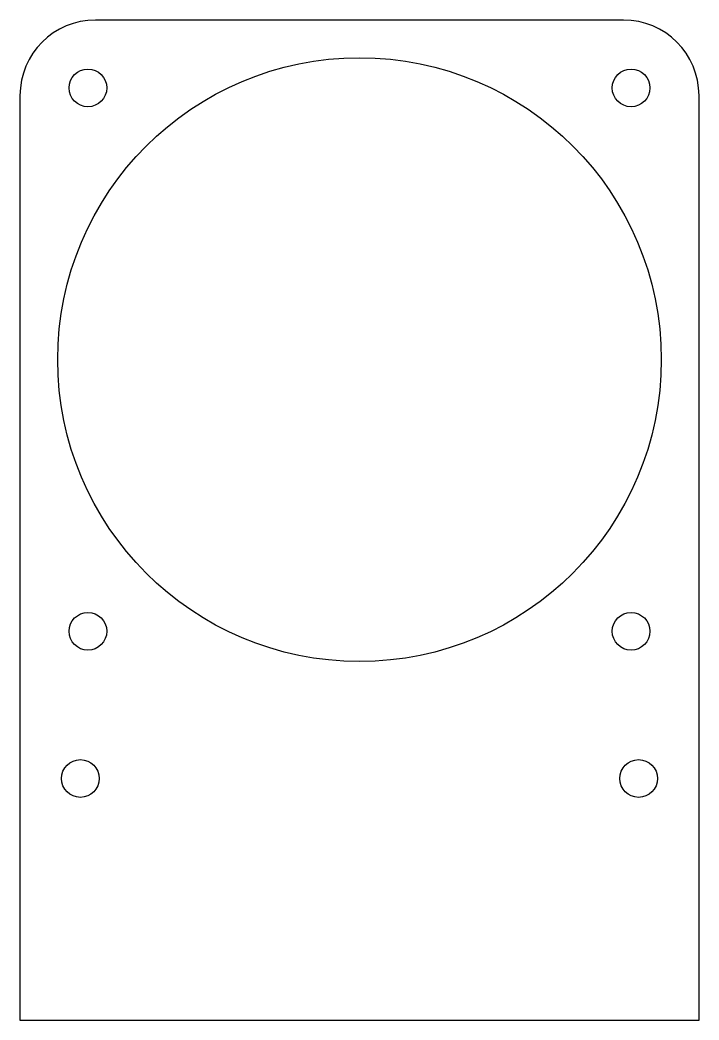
# Model space of a CAD drawing. Header units: inches. Extents: x 3.84 to 7.39, y 5.86 to 11.08.
import ezdxf

# ---------------------------------------------------------------- set-up
doc = ezdxf.new("R2010")
doc.units = ezdxf.units.IN
doc.header["$LTSCALE"] = 1.21
doc.header["$MEASUREMENT"] = 0
doc.layers.get('0').update_dxf_attribs({"linetype": 'CONTINUOUS'})
doc.layers.add('02___PRT_ALL_AXES', color=7, linetype='CONTINUOUS')

msp = doc.modelspace()

# ---------------------------------------------------------------- linework, layer by layer
at = {"color": 7, "linetype": 'CONTINUOUS'}
for p, q in [((6.992, 11.0801), (4.2361, 11.0801)), ((3.8424, 10.6864), (3.8424, 5.8636)), ((7.3857, 5.8636), (7.3857, 10.6864))]:
    msp.add_line(p, q, dxfattribs=at)
for centre, start, end in [((4.2361, 10.6864), 90, 180), ((6.992, 10.6864), 0, 90)]:
    msp.add_arc(centre, 0.3937, start, end, dxfattribs=at)
at = {"layer": '02___PRT_ALL_AXES', "color": 7, "linetype": 'CONTINUOUS'}
msp.add_line((3.8424, 5.8636), (7.3857, 5.8636), dxfattribs=at)
for centre, radius in [((5.6141, 9.3085), 1.5748), ((4.1967, 10.7258), 0.0984), ((7.0314, 10.7258), 0.0984), ((4.1967, 7.8912), 0.0984), ((7.0314, 7.8912), 0.0984), ((4.1574, 7.1234), 0.0984), ((7.0708, 7.1234), 0.0984)]:
    msp.add_circle(centre, radius, dxfattribs=at)

doc.saveas('drawing.dxf')
